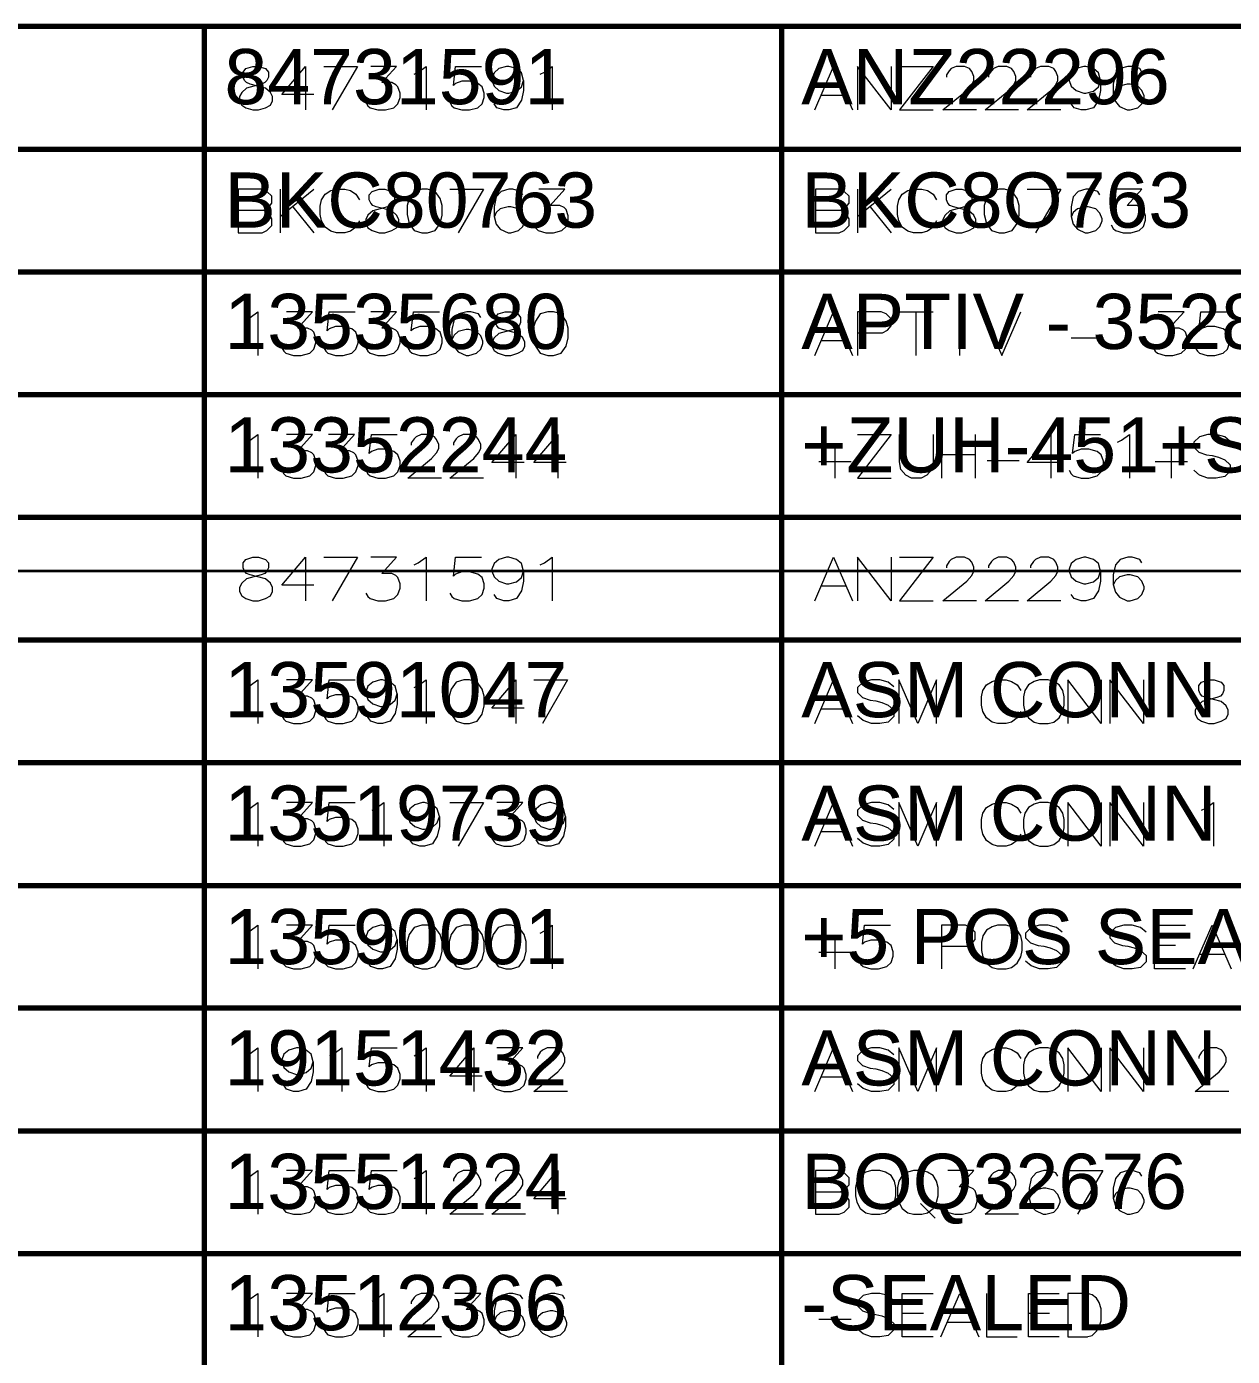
# Model space of a CAD drawing. Header units: millimetres. Extents: x 0 to 174, y 0 to 33.
# Drawn here: x 83.32 to 87.254, y 24.397 to 28.736 of the extents above; entities that cross this region are included whole.
import ezdxf

# ---------------------------------------------------------------- set-up
doc = ezdxf.new("R2010")
doc.units = ezdxf.units.MM
doc.layers.add('BOM_OCR_TEXT', color=7, linetype='Continuous')
doc.layers.add('BOM_ORIGINAL_OUTLINES', color=7, linetype='Continuous')
doc.layers.add('PDF_Geomertry', color=7, linetype='Continuous', true_color=0x405f80)
doc.styles.get("Standard").update_dxf_attribs({"font": 'arial.ttf'})

msp = doc.modelspace()

# ---------------------------------------------------------------- linework, layer by layer
at = {"layer": 'BOM_ORIGINAL_OUTLINES', "color": 18, "lineweight": 13, "true_color": 0x260000}
for points in [[(84.0999, 28.5344), (84.0496, 28.5482), (84.0382, 28.5528), (84.0312, 28.5596), (84.0267, 28.571), (84.0267, 28.5871), (84.0358, 28.5985), (84.0587, 28.6053), (84.0771, 28.6053), (84.0999, 28.5985), (84.109, 28.5871), (84.109, 28.571), (84.1044, 28.5596), (84.0976, 28.5528), (84.0861, 28.5482), (84.0382, 28.5344), (84.0222, 28.5207), (84.0153, 28.5071), (84.0153, 28.4933), (84.0222, 28.4796), (84.0358, 28.4704), (84.0587, 28.4636), (84.0771, 28.4636), (84.0999, 28.4704), (84.1158, 28.4796), (84.1228, 28.4933), (84.1228, 28.5071), (84.1158, 28.5207)], [(84.0885, 28.0633), (84.1044, 28.0701), (84.1204, 28.0863), (84.1204, 28.109), (84.109, 28.1274), (84.0931, 28.1365), (84.109, 28.1457), (84.1204, 28.1593), (84.1204, 28.1822), (84.1044, 28.1982), (84.0885, 28.2051), (84.0107, 28.2051), (84.0107, 28.0633)], [(84.5114, 28.1342), (84.4611, 28.1479), (84.4496, 28.1525), (84.4428, 28.1593), (84.4382, 28.1708), (84.4382, 28.1868), (84.4474, 28.1982), (84.4703, 28.2051), (84.4885, 28.2051), (84.5114, 28.1982), (84.5206, 28.1868), (84.5206, 28.1708), (84.516, 28.1593), (84.509, 28.1525), (84.4976, 28.1479), (84.4496, 28.1342), (84.4336, 28.1206), (84.4268, 28.1068), (84.4268, 28.0931), (84.4336, 28.0793), (84.4474, 28.0701), (84.4703, 28.0633), (84.4885, 28.0633), (84.5114, 28.0701), (84.5274, 28.0793), (84.5342, 28.0931), (84.5342, 28.1068), (84.5274, 28.1206)], [(84.6097, 28.2051), (84.5846, 28.1982), (84.5685, 28.1754), (84.5617, 28.1525), (84.5617, 28.1228), (84.5685, 28.0931), (84.5846, 28.0701), (84.6097, 28.0633), (84.6279, 28.0633), (84.6531, 28.0701), (84.6692, 28.0931), (84.676, 28.1206), (84.676, 28.1525), (84.6692, 28.1754), (84.6531, 28.1982), (84.6279, 28.2051), (84.6097, 28.2051)], [(85.9712, 28.0633), (85.9872, 28.0701), (86.0032, 28.0863), (86.0032, 28.109), (85.9918, 28.1274), (85.9758, 28.1365), (85.9918, 28.1457), (86.0032, 28.1593), (86.0032, 28.1822), (85.9872, 28.1982), (85.9712, 28.2051), (85.8935, 28.2051), (85.8935, 28.0633)], [(86.3942, 28.1342), (86.3439, 28.1479), (86.3325, 28.1525), (86.3256, 28.1593), (86.321, 28.1708), (86.321, 28.1868), (86.3301, 28.1982), (86.3531, 28.2051), (86.3712, 28.2051), (86.3942, 28.1982), (86.4033, 28.1868), (86.4033, 28.1708), (86.3987, 28.1593), (86.3918, 28.1525), (86.3804, 28.1479), (86.3325, 28.1342), (86.3164, 28.1206), (86.3096, 28.1068), (86.3096, 28.0931), (86.3164, 28.0793), (86.3301, 28.0701), (86.3531, 28.0633), (86.3712, 28.0633), (86.3942, 28.0701), (86.4101, 28.0793), (86.4171, 28.0931), (86.4171, 28.1068), (86.4101, 28.1206)], [(86.4925, 28.2051), (86.4674, 28.1982), (86.4512, 28.1754), (86.4444, 28.1525), (86.4444, 28.1228), (86.4512, 28.0931), (86.4674, 28.0701), (86.4925, 28.0633), (86.5107, 28.0633), (86.5358, 28.0701), (86.5519, 28.0931), (86.5587, 28.1206), (86.5587, 28.1525), (86.5519, 28.1754), (86.5358, 28.1982), (86.5107, 28.2051), (86.4925, 28.2051)], [(84.9229, 27.734), (84.8725, 27.7476), (84.8611, 27.7522), (84.8543, 27.7592), (84.8497, 27.7706), (84.8497, 27.7865), (84.8589, 27.7981), (84.8817, 27.8049), (84.9, 27.8049), (84.9229, 27.7981), (84.9319, 27.7865), (84.9319, 27.7706), (84.9275, 27.7592), (84.9206, 27.7522), (84.9092, 27.7476), (84.8611, 27.734), (84.8451, 27.7203), (84.8383, 27.7065), (84.8383, 27.6928), (84.8451, 27.6792), (84.8589, 27.67), (84.8817, 27.6631), (84.9, 27.6631), (84.9229, 27.67), (84.9389, 27.6792), (84.9457, 27.6928), (84.9457, 27.7065), (84.9389, 27.7203)], [(85.0211, 27.8049), (84.996, 27.7981), (84.98, 27.7751), (84.9732, 27.7522), (84.9732, 27.7225), (84.98, 27.6928), (84.996, 27.67), (85.0211, 27.6631), (85.0394, 27.6631), (85.0646, 27.67), (85.0806, 27.6928), (85.0875, 27.7203), (85.0875, 27.7522), (85.0806, 27.7751), (85.0646, 27.7981), (85.0394, 27.8049), (85.0211, 27.8049)], [(84.7468, 26.6042), (84.7217, 26.5972), (84.7057, 26.5744), (84.6989, 26.5515), (84.6989, 26.5218), (84.7057, 26.4921), (84.7217, 26.4693), (84.7468, 26.4624), (84.7651, 26.4624), (84.7903, 26.4693), (84.8062, 26.4921), (84.8132, 26.5196), (84.8132, 26.5515), (84.8062, 26.5744), (84.7903, 26.5972), (84.7651, 26.6042), (84.7468, 26.6042)], [(86.625, 26.6042), (86.6068, 26.5996), (86.5885, 26.5882), (86.5771, 26.5699), (86.5725, 26.5493), (86.5725, 26.5218), (86.5771, 26.5013), (86.5885, 26.4807), (86.6068, 26.4669), (86.625, 26.4624), (86.6525, 26.4624), (86.6708, 26.4669), (86.689, 26.4807), (86.7006, 26.5013), (86.705, 26.5218), (86.705, 26.5493), (86.7006, 26.5699), (86.689, 26.5882), (86.6708, 26.5996), (86.6525, 26.6042), (86.625, 26.6042)], [(87.2171, 26.5333), (87.1668, 26.5469), (87.1554, 26.5515), (87.1486, 26.5585), (87.144, 26.5699), (87.144, 26.5858), (87.1531, 26.5972), (87.176, 26.6042), (87.1943, 26.6042), (87.2171, 26.5972), (87.2263, 26.5858), (87.2263, 26.5699), (87.2217, 26.5585), (87.2149, 26.5515), (87.2035, 26.5469), (87.1554, 26.5333), (87.1394, 26.5196), (87.1325, 26.5058), (87.1325, 26.4921), (87.1394, 26.4785), (87.1531, 26.4693), (87.176, 26.4624), (87.1943, 26.4624), (87.2171, 26.4693), (87.2332, 26.4785), (87.24, 26.4921), (87.24, 26.5058), (87.2332, 26.5196)], [(86.625, 26.2039), (86.6068, 26.1993), (86.5885, 26.1879), (86.5771, 26.1696), (86.5725, 26.149), (86.5725, 26.1217), (86.5771, 26.101), (86.5885, 26.0804), (86.6068, 26.0668), (86.625, 26.0622), (86.6525, 26.0622), (86.6708, 26.0668), (86.689, 26.0804), (86.7006, 26.101), (86.705, 26.1217), (86.705, 26.149), (86.7006, 26.1696), (86.689, 26.1879), (86.6708, 26.1993), (86.6525, 26.2039), (86.625, 26.2039)], [(84.6097, 25.8036), (84.5846, 25.7968), (84.5685, 25.774), (84.5617, 25.7511), (84.5617, 25.7214), (84.5685, 25.6917), (84.5846, 25.6688), (84.6097, 25.6619), (84.6279, 25.6619), (84.6531, 25.6688), (84.6692, 25.6917), (84.676, 25.719), (84.676, 25.7511), (84.6692, 25.774), (84.6531, 25.7968), (84.6279, 25.8036), (84.6097, 25.8036)], [(84.7468, 25.8036), (84.7217, 25.7968), (84.7057, 25.774), (84.6989, 25.7511), (84.6989, 25.7214), (84.7057, 25.6917), (84.7217, 25.6688), (84.7468, 25.6619), (84.7651, 25.6619), (84.7903, 25.6688), (84.8062, 25.6917), (84.8132, 25.719), (84.8132, 25.7511), (84.8062, 25.774), (84.7903, 25.7968), (84.7651, 25.8036), (84.7468, 25.8036)], [(84.884, 25.8036), (84.8589, 25.7968), (84.8429, 25.774), (84.836, 25.7511), (84.836, 25.7214), (84.8429, 25.6917), (84.8589, 25.6688), (84.884, 25.6619), (84.9022, 25.6619), (84.9275, 25.6688), (84.9435, 25.6917), (84.9503, 25.719), (84.9503, 25.7511), (84.9435, 25.774), (84.9275, 25.7968), (84.9022, 25.8036), (84.884, 25.8036)], [(86.4879, 25.8036), (86.4696, 25.7992), (86.4512, 25.7876), (86.4399, 25.7694), (86.4353, 25.7488), (86.4353, 25.7214), (86.4399, 25.7008), (86.4512, 25.6803), (86.4696, 25.6665), (86.4879, 25.6619), (86.5153, 25.6619), (86.5336, 25.6665), (86.5519, 25.6803), (86.5633, 25.7008), (86.5679, 25.7214), (86.5679, 25.7488), (86.5633, 25.7694), (86.5519, 25.7876), (86.5336, 25.7992), (86.5153, 25.8036), (86.4879, 25.8036)], [(86.625, 25.4035), (86.6068, 25.3989), (86.5885, 25.3875), (86.5771, 25.3692), (86.5725, 25.3486), (86.5725, 25.3211), (86.5771, 25.3006), (86.5885, 25.28), (86.6068, 25.2663), (86.625, 25.2617), (86.6525, 25.2617), (86.6708, 25.2663), (86.689, 25.28), (86.7006, 25.3006), (86.705, 25.3211), (86.705, 25.3486), (86.7006, 25.3692), (86.689, 25.3875), (86.6708, 25.3989), (86.6525, 25.4035), (86.625, 25.4035)], [(85.9712, 24.8615), (85.9872, 24.8683), (86.0032, 24.8843), (86.0032, 24.9072), (85.9918, 24.9254), (85.9758, 24.9346), (85.9918, 24.9438), (86.0032, 24.9575), (86.0032, 24.9803), (85.9872, 24.9964), (85.9712, 25.0032), (85.8935, 25.0032), (85.8935, 24.8615)], [(86.0764, 25.0032), (86.0581, 24.9986), (86.0399, 24.9872), (86.0283, 24.9689), (86.0239, 24.9483), (86.0239, 24.921), (86.0283, 24.9003), (86.0399, 24.8797), (86.0581, 24.8661), (86.0764, 24.8615), (86.1039, 24.8615), (86.1221, 24.8661), (86.1404, 24.8797), (86.1518, 24.9003), (86.1564, 24.921), (86.1564, 24.9483), (86.1518, 24.9689), (86.1404, 24.9872), (86.1221, 24.9986), (86.1039, 25.0032), (86.0764, 25.0032)], [(86.2136, 25.0032), (86.1953, 24.9986), (86.1769, 24.9872), (86.1656, 24.9689), (86.161, 24.9483), (86.161, 24.921), (86.1656, 24.9003), (86.1769, 24.8797), (86.1953, 24.8661), (86.2136, 24.8615), (86.241, 24.8615), (86.2593, 24.8661), (86.2775, 24.8797), (86.289, 24.9003), (86.2936, 24.921), (86.2936, 24.9483), (86.289, 24.9689), (86.2775, 24.9872), (86.2593, 24.9986), (86.241, 25.0032), (86.2136, 25.0032)]]:
    msp.add_lwpolyline(points, close=True, dxfattribs=at)
for points in [[(84.2576, 28.5139), (84.1525, 28.5139), (84.2301, 28.6053), (84.2301, 28.5368), (84.2301, 28.4636)], [(84.2896, 28.6053), (84.3993, 28.6053), (84.3171, 28.4636)], [(84.4268, 28.4888), (84.4336, 28.4774), (84.4406, 28.4704), (84.4657, 28.4636), (84.4908, 28.4636), (84.5182, 28.4704), (84.5319, 28.4842), (84.5388, 28.5047), (84.5388, 28.5185), (84.5319, 28.539), (84.5251, 28.5458), (84.5114, 28.5528), (84.4793, 28.5528), (84.5274, 28.6053), (84.4428, 28.6053)], [(84.5846, 28.5801), (84.5982, 28.5871), (84.6233, 28.6053), (84.6233, 28.4636)], [(84.7011, 28.4888), (84.7079, 28.4774), (84.7149, 28.4704), (84.74, 28.4636), (84.7651, 28.4636), (84.7925, 28.4704), (84.8062, 28.4842), (84.8132, 28.5047), (84.8132, 28.5185), (84.8062, 28.539), (84.7925, 28.5504), (84.7651, 28.5574), (84.74, 28.5574), (84.7194, 28.5504), (84.7125, 28.5436), (84.7194, 28.6053), (84.804, 28.6053)], [(84.9411, 28.5596), (84.9343, 28.5847), (84.9183, 28.5985), (84.8932, 28.6053), (84.8862, 28.6053), (84.8611, 28.5985), (84.8451, 28.5847), (84.8383, 28.5664), (84.8383, 28.5596), (84.8451, 28.5412), (84.8611, 28.5276), (84.8862, 28.5185), (84.8932, 28.5185), (84.9183, 28.5253), (84.9343, 28.539), (84.9411, 28.5596), (84.9411, 28.5276), (84.9343, 28.4956), (84.9183, 28.4704), (84.8932, 28.4636), (84.8771, 28.4636), (84.8543, 28.4704), (84.8451, 28.4842)], [(84.996, 28.5801), (85.0097, 28.5871), (85.0349, 28.6053), (85.0349, 28.4636)], [(85.8912, 28.4636), (85.9529, 28.6053), (86.0147, 28.4636)], [(86.1404, 28.6053), (86.1404, 28.4636), (86.0307, 28.6053), (86.0307, 28.4636)], [(86.1678, 28.6053), (86.2775, 28.6053), (86.1678, 28.4636), (86.2775, 28.4636)], [(86.4193, 28.4636), (86.3096, 28.4636), (86.3874, 28.5276), (86.4033, 28.5458), (86.4101, 28.5596), (86.4101, 28.5733), (86.4033, 28.5893), (86.3964, 28.5985), (86.3804, 28.6053), (86.3531, 28.6053), (86.3369, 28.5985), (86.3301, 28.5917), (86.321, 28.5779), (86.321, 28.571)], [(86.5565, 28.4636), (86.4468, 28.4636), (86.5244, 28.5276), (86.5404, 28.5458), (86.5474, 28.5596), (86.5474, 28.5733), (86.5404, 28.5893), (86.5336, 28.5985), (86.5176, 28.6053), (86.4901, 28.6053), (86.4742, 28.5985), (86.4674, 28.5917), (86.4582, 28.5779), (86.4582, 28.571)], [(86.6936, 28.4636), (86.5839, 28.4636), (86.6617, 28.5276), (86.6776, 28.5458), (86.6844, 28.5596), (86.6844, 28.5733), (86.6776, 28.5893), (86.6708, 28.5985), (86.6547, 28.6053), (86.6274, 28.6053), (86.6114, 28.5985), (86.6044, 28.5917), (86.5953, 28.5779), (86.5953, 28.571)], [(86.8239, 28.5596), (86.8171, 28.5847), (86.8011, 28.5985), (86.776, 28.6053), (86.769, 28.6053), (86.7439, 28.5985), (86.7279, 28.5847), (86.7211, 28.5664), (86.7211, 28.5596), (86.7279, 28.5412), (86.7439, 28.5276), (86.769, 28.5185), (86.776, 28.5185), (86.8011, 28.5253), (86.8171, 28.539), (86.8239, 28.5596), (86.8239, 28.5276), (86.8171, 28.4956), (86.8011, 28.4704), (86.776, 28.4636), (86.7599, 28.4636), (86.7371, 28.4704), (86.7279, 28.4842)], [(86.9587, 28.5871), (86.9519, 28.5985), (86.9268, 28.6053), (86.9131, 28.6053), (86.8879, 28.5985), (86.8719, 28.5801), (86.8651, 28.5482), (86.8651, 28.5161), (86.8719, 28.491), (86.8857, 28.475), (86.9108, 28.4636), (86.92, 28.4636), (86.9451, 28.4704), (86.9587, 28.4842), (86.9657, 28.5025), (86.9657, 28.5093), (86.9587, 28.5276), (86.9451, 28.5412), (86.92, 28.5482), (86.9108, 28.5482), (86.8857, 28.5412), (86.8719, 28.5299), (86.8651, 28.5139)], [(85.9118, 28.5115), (85.9942, 28.5115)], [(84.1479, 28.2051), (84.1479, 28.0633)], [(84.1479, 28.116), (84.2576, 28.2051)], [(84.4062, 28.1022), (84.3947, 28.0817), (84.3765, 28.0679), (84.3582, 28.0633), (84.3308, 28.0633), (84.3125, 28.0679), (84.2942, 28.0817), (84.2828, 28.1022), (84.2782, 28.1228), (84.2782, 28.1503), (84.2828, 28.1708), (84.2942, 28.189), (84.3125, 28.2006), (84.3308, 28.2051), (84.3582, 28.2051), (84.3765, 28.2006), (84.3947, 28.189), (84.4062, 28.1708)], [(84.7011, 28.2051), (84.8108, 28.2051), (84.7286, 28.0633)], [(84.9389, 28.1868), (84.9319, 28.1982), (84.9068, 28.2051), (84.8932, 28.2051), (84.8681, 28.1982), (84.8519, 28.18), (84.8451, 28.1479), (84.8451, 28.116), (84.8519, 28.0908), (84.8657, 28.0747), (84.8908, 28.0633), (84.9, 28.0633), (84.9251, 28.0701), (84.9389, 28.0839), (84.9457, 28.1022), (84.9457, 28.109), (84.9389, 28.1274), (84.9251, 28.1411), (84.9, 28.1479), (84.8908, 28.1479), (84.8657, 28.1411), (84.8519, 28.1296), (84.8451, 28.1136)], [(84.9754, 28.0885), (84.9824, 28.0771), (84.9892, 28.0701), (85.0143, 28.0633), (85.0394, 28.0633), (85.0668, 28.0701), (85.0806, 28.0839), (85.0875, 28.1044), (85.0875, 28.1182), (85.0806, 28.1388), (85.0737, 28.1457), (85.06, 28.1525), (85.0281, 28.1525), (85.076, 28.2051), (84.9914, 28.2051)], [(86.0307, 28.2051), (86.0307, 28.0633)], [(86.0307, 28.116), (86.1404, 28.2051)], [(86.289, 28.1022), (86.2775, 28.0817), (86.2593, 28.0679), (86.241, 28.0633), (86.2136, 28.0633), (86.1953, 28.0679), (86.1769, 28.0817), (86.1656, 28.1022), (86.161, 28.1228), (86.161, 28.1503), (86.1656, 28.1708), (86.1769, 28.189), (86.1953, 28.2006), (86.2136, 28.2051), (86.241, 28.2051), (86.2593, 28.2006), (86.2775, 28.189), (86.289, 28.1708)], [(86.5839, 28.2051), (86.6936, 28.2051), (86.6114, 28.0633)], [(86.8217, 28.1868), (86.8147, 28.1982), (86.7896, 28.2051), (86.776, 28.2051), (86.7508, 28.1982), (86.7347, 28.18), (86.7279, 28.1479), (86.7279, 28.116), (86.7347, 28.0908), (86.7485, 28.0747), (86.7736, 28.0633), (86.7828, 28.0633), (86.8079, 28.0701), (86.8217, 28.0839), (86.8285, 28.1022), (86.8285, 28.109), (86.8217, 28.1274), (86.8079, 28.1411), (86.7828, 28.1479), (86.7736, 28.1479), (86.7485, 28.1411), (86.7347, 28.1296), (86.7279, 28.1136)], [(86.8582, 28.0885), (86.8651, 28.0771), (86.8719, 28.0701), (86.8971, 28.0633), (86.9222, 28.0633), (86.9497, 28.0701), (86.9633, 28.0839), (86.9703, 28.1044), (86.9703, 28.1182), (86.9633, 28.1388), (86.9565, 28.1457), (86.9428, 28.1525), (86.9108, 28.1525), (86.9587, 28.2051), (86.8742, 28.2051)], [(84.0107, 28.1365), (84.0931, 28.1365)], [(84.189, 28.1479), (84.2576, 28.0633)], [(85.8935, 28.1365), (85.9758, 28.1365)], [(86.0718, 28.1479), (86.1404, 28.0633)], [(84.0358, 27.7797), (84.0496, 27.7865), (84.0747, 27.8049), (84.0747, 27.6631)], [(84.1525, 27.6882), (84.1593, 27.6768), (84.1662, 27.67), (84.1914, 27.6631), (84.2165, 27.6631), (84.2439, 27.67), (84.2576, 27.6837), (84.2644, 27.7043), (84.2644, 27.7179), (84.2576, 27.7386), (84.2508, 27.7454), (84.2371, 27.7522), (84.205, 27.7522), (84.2531, 27.8049), (84.1685, 27.8049)], [(84.2896, 27.6882), (84.2965, 27.6768), (84.3033, 27.67), (84.3285, 27.6631), (84.3536, 27.6631), (84.3811, 27.67), (84.3947, 27.6837), (84.4017, 27.7043), (84.4017, 27.7179), (84.3947, 27.7386), (84.3811, 27.75), (84.3536, 27.7568), (84.3285, 27.7568), (84.3079, 27.75), (84.3011, 27.7431), (84.3079, 27.8049), (84.3925, 27.8049)], [(84.4268, 27.6882), (84.4336, 27.6768), (84.4406, 27.67), (84.4657, 27.6631), (84.4908, 27.6631), (84.5182, 27.67), (84.5319, 27.6837), (84.5388, 27.7043), (84.5388, 27.7179), (84.5319, 27.7386), (84.5251, 27.7454), (84.5114, 27.7522), (84.4793, 27.7522), (84.5274, 27.8049), (84.4428, 27.8049)], [(84.5639, 27.6882), (84.5708, 27.6768), (84.5776, 27.67), (84.6028, 27.6631), (84.6279, 27.6631), (84.6554, 27.67), (84.6692, 27.6837), (84.676, 27.7043), (84.676, 27.7179), (84.6692, 27.7386), (84.6554, 27.75), (84.6279, 27.7568), (84.6028, 27.7568), (84.5822, 27.75), (84.5754, 27.7431), (84.5822, 27.8049), (84.6668, 27.8049)], [(84.8017, 27.7865), (84.7949, 27.7981), (84.7697, 27.8049), (84.756, 27.8049), (84.7308, 27.7981), (84.7149, 27.7797), (84.7079, 27.7476), (84.7079, 27.7157), (84.7149, 27.6906), (84.7286, 27.6746), (84.7538, 27.6631), (84.7628, 27.6631), (84.7879, 27.67), (84.8017, 27.6837), (84.8086, 27.7019), (84.8086, 27.7089), (84.8017, 27.7271), (84.7879, 27.7408), (84.7628, 27.7476), (84.7538, 27.7476), (84.7286, 27.7408), (84.7149, 27.7294), (84.7079, 27.7133)], [(85.8912, 27.6631), (85.9529, 27.8049), (86.0147, 27.6631)], [(86.0307, 27.7363), (86.1129, 27.7363), (86.129, 27.7454), (86.1404, 27.7592), (86.1404, 27.7819), (86.1244, 27.7981), (86.1085, 27.8049), (86.0307, 27.8049), (86.0307, 27.6631)], [(86.1678, 27.8049), (86.2775, 27.8049)], [(86.2226, 27.6631), (86.2226, 27.8049)], [(86.3644, 27.6631), (86.3644, 27.8049)], [(86.4399, 27.8049), (86.5017, 27.6631), (86.5633, 27.8049)], [(86.9954, 27.6882), (87.0022, 27.6768), (87.009, 27.67), (87.0343, 27.6631), (87.0594, 27.6631), (87.0868, 27.67), (87.1006, 27.6837), (87.1074, 27.7043), (87.1074, 27.7179), (87.1006, 27.7386), (87.0938, 27.7454), (87.08, 27.7522), (87.0479, 27.7522), (87.096, 27.8049), (87.0114, 27.8049)], [(87.1325, 27.6882), (87.1394, 27.6768), (87.1462, 27.67), (87.1714, 27.6631), (87.1965, 27.6631), (87.224, 27.67), (87.2376, 27.6837), (87.2446, 27.7043), (87.2446, 27.7179), (87.2376, 27.7386), (87.224, 27.75), (87.1965, 27.7568), (87.1714, 27.7568), (87.1508, 27.75), (87.144, 27.7431), (87.1508, 27.8049), (87.2354, 27.8049)], [(85.9118, 27.7111), (85.9942, 27.7111)], [(86.7279, 27.7203), (86.8331, 27.7203)], [(84.0358, 27.3794), (84.0496, 27.3864), (84.0747, 27.4046), (84.0747, 27.2629)], [(84.1525, 27.2881), (84.1593, 27.2767), (84.1662, 27.2697), (84.1914, 27.2629), (84.2165, 27.2629), (84.2439, 27.2697), (84.2576, 27.2835), (84.2644, 27.304), (84.2644, 27.3178), (84.2576, 27.3383), (84.2508, 27.3451), (84.2371, 27.3521), (84.205, 27.3521), (84.2531, 27.4046), (84.1685, 27.4046)], [(84.2896, 27.2881), (84.2965, 27.2767), (84.3033, 27.2697), (84.3285, 27.2629), (84.3536, 27.2629), (84.3811, 27.2697), (84.3947, 27.2835), (84.4017, 27.304), (84.4017, 27.3178), (84.3947, 27.3383), (84.3879, 27.3451), (84.3742, 27.3521), (84.3422, 27.3521), (84.3903, 27.4046), (84.3057, 27.4046)], [(84.4268, 27.2881), (84.4336, 27.2767), (84.4406, 27.2697), (84.4657, 27.2629), (84.4908, 27.2629), (84.5182, 27.2697), (84.5319, 27.2835), (84.5388, 27.304), (84.5388, 27.3178), (84.5319, 27.3383), (84.5182, 27.3497), (84.4908, 27.3567), (84.4657, 27.3567), (84.4451, 27.3497), (84.4382, 27.3429), (84.4451, 27.4046), (84.5297, 27.4046)], [(84.6736, 27.2629), (84.5639, 27.2629), (84.6417, 27.3269), (84.6576, 27.3451), (84.6646, 27.3589), (84.6646, 27.3726), (84.6576, 27.3886), (84.6508, 27.3978), (84.6349, 27.4046), (84.6074, 27.4046), (84.5914, 27.3978), (84.5846, 27.3908), (84.5754, 27.3772), (84.5754, 27.3703)], [(84.8108, 27.2629), (84.7011, 27.2629), (84.7789, 27.3269), (84.7949, 27.3451), (84.8017, 27.3589), (84.8017, 27.3726), (84.7949, 27.3886), (84.7879, 27.3978), (84.7719, 27.4046), (84.7446, 27.4046), (84.7286, 27.3978), (84.7217, 27.3908), (84.7125, 27.3772), (84.7125, 27.3703)], [(84.9435, 27.3132), (84.8383, 27.3132), (84.916, 27.4046), (84.916, 27.336), (84.916, 27.2629)], [(85.0806, 27.3132), (84.9754, 27.3132), (85.0532, 27.4046), (85.0532, 27.336), (85.0532, 27.2629)], [(86.0307, 27.4046), (86.1404, 27.4046), (86.0307, 27.2629), (86.1404, 27.2629)], [(86.2775, 27.4046), (86.2775, 27.3154), (86.2731, 27.2903), (86.2569, 27.2721), (86.2387, 27.2629), (86.2067, 27.2629), (86.1885, 27.2721), (86.1724, 27.2903), (86.1678, 27.3154), (86.1678, 27.4046)], [(86.305, 27.4046), (86.305, 27.2629)], [(86.4147, 27.4046), (86.4147, 27.2629)], [(86.689, 27.3132), (86.5839, 27.3132), (86.6617, 27.4046), (86.6617, 27.336), (86.6617, 27.2629)], [(86.7211, 27.2881), (86.7279, 27.2767), (86.7347, 27.2697), (86.7599, 27.2629), (86.785, 27.2629), (86.8125, 27.2697), (86.8262, 27.2835), (86.8331, 27.304), (86.8331, 27.3178), (86.8262, 27.3383), (86.8125, 27.3497), (86.785, 27.3567), (86.7599, 27.3567), (86.7393, 27.3497), (86.7325, 27.3429), (86.7393, 27.4046), (86.8239, 27.4046)], [(86.8788, 27.3794), (86.8925, 27.3864), (86.9176, 27.4046), (86.9176, 27.2629)], [(87.2468, 27.3818), (87.2286, 27.3978), (87.2011, 27.4046), (87.1737, 27.4046), (87.1462, 27.3978), (87.1279, 27.3794), (87.1279, 27.3635), (87.144, 27.3475), (87.1692, 27.3383), (87.1874, 27.336), (87.2079, 27.3315), (87.2286, 27.3224), (87.2468, 27.3063), (87.2468, 27.2857), (87.2286, 27.2675), (87.2011, 27.2629), (87.1737, 27.2629), (87.1462, 27.2721), (87.1279, 27.2881)], [(85.9575, 27.2629), (85.9575, 27.3681)], [(86.4147, 27.3383), (86.305, 27.3383)], [(87.0549, 27.2629), (87.0549, 27.3681)], [(86.0101, 27.3154), (85.905, 27.3154)], [(86.4536, 27.32), (86.5587, 27.32)], [(87.1074, 27.3154), (87.0022, 27.3154)], [(84.0358, 26.579), (84.0496, 26.5858), (84.0747, 26.6042), (84.0747, 26.4624)], [(84.1525, 26.4875), (84.1593, 26.4761), (84.1662, 26.4693), (84.1914, 26.4624), (84.2165, 26.4624), (84.2439, 26.4693), (84.2576, 26.4829), (84.2644, 26.5036), (84.2644, 26.5172), (84.2576, 26.5379), (84.2508, 26.5447), (84.2371, 26.5515), (84.205, 26.5515), (84.2531, 26.6042), (84.1685, 26.6042)], [(84.2896, 26.4875), (84.2965, 26.4761), (84.3033, 26.4693), (84.3285, 26.4624), (84.3536, 26.4624), (84.3811, 26.4693), (84.3947, 26.4829), (84.4017, 26.5036), (84.4017, 26.5172), (84.3947, 26.5379), (84.3811, 26.5493), (84.3536, 26.5561), (84.3285, 26.5561), (84.3079, 26.5493), (84.3011, 26.5424), (84.3079, 26.6042), (84.3925, 26.6042)], [(84.5297, 26.5585), (84.5228, 26.5836), (84.5068, 26.5972), (84.4817, 26.6042), (84.4749, 26.6042), (84.4496, 26.5972), (84.4336, 26.5836), (84.4268, 26.5653), (84.4268, 26.5585), (84.4336, 26.5401), (84.4496, 26.5264), (84.4749, 26.5172), (84.4817, 26.5172), (84.5068, 26.5242), (84.5228, 26.5379), (84.5297, 26.5585), (84.5297, 26.5264), (84.5228, 26.4944), (84.5068, 26.4693), (84.4817, 26.4624), (84.4657, 26.4624), (84.4428, 26.4693), (84.4336, 26.4829)], [(84.5846, 26.579), (84.5982, 26.5858), (84.6233, 26.6042), (84.6233, 26.4624)], [(84.9435, 26.5126), (84.8383, 26.5126), (84.916, 26.6042), (84.916, 26.5356), (84.916, 26.4624)], [(84.9754, 26.6042), (85.0851, 26.6042), (85.0029, 26.4624)], [(85.8912, 26.4624), (85.9529, 26.6042), (86.0147, 26.4624)], [(86.1496, 26.5812), (86.1312, 26.5972), (86.1039, 26.6042), (86.0764, 26.6042), (86.049, 26.5972), (86.0307, 26.579), (86.0307, 26.5631), (86.0467, 26.5469), (86.0718, 26.5379), (86.0901, 26.5356), (86.1107, 26.531), (86.1312, 26.5218), (86.1496, 26.5058), (86.1496, 26.4853), (86.1312, 26.4669), (86.1039, 26.4624), (86.0764, 26.4624), (86.049, 26.4715), (86.0307, 26.4875)], [(86.289, 26.4624), (86.289, 26.6042), (86.2272, 26.4624), (86.1656, 26.6042), (86.1656, 26.4624)], [(86.5633, 26.5013), (86.5519, 26.4807), (86.5336, 26.4669), (86.5153, 26.4624), (86.4879, 26.4624), (86.4696, 26.4669), (86.4512, 26.4807), (86.4399, 26.5013), (86.4353, 26.5218), (86.4353, 26.5493), (86.4399, 26.5699), (86.4512, 26.5882), (86.4696, 26.5996), (86.4879, 26.6042), (86.5153, 26.6042), (86.5336, 26.5996), (86.5519, 26.5882), (86.5633, 26.5699)], [(86.8262, 26.6042), (86.8262, 26.4624), (86.7165, 26.6042), (86.7165, 26.4624)], [(86.9633, 26.6042), (86.9633, 26.4624), (86.8536, 26.6042), (86.8536, 26.4624)], [(85.9118, 26.5104), (85.9942, 26.5104)], [(84.0358, 26.1788), (84.0496, 26.1856), (84.0747, 26.2039), (84.0747, 26.0622)], [(84.1525, 26.0874), (84.1593, 26.0758), (84.1662, 26.069), (84.1914, 26.0622), (84.2165, 26.0622), (84.2439, 26.069), (84.2576, 26.0828), (84.2644, 26.1033), (84.2644, 26.1171), (84.2576, 26.1376), (84.2508, 26.1444), (84.2371, 26.1514), (84.205, 26.1514), (84.2531, 26.2039), (84.1685, 26.2039)], [(84.2896, 26.0874), (84.2965, 26.0758), (84.3033, 26.069), (84.3285, 26.0622), (84.3536, 26.0622), (84.3811, 26.069), (84.3947, 26.0828), (84.4017, 26.1033), (84.4017, 26.1171), (84.3947, 26.1376), (84.3811, 26.149), (84.3536, 26.1558), (84.3285, 26.1558), (84.3079, 26.149), (84.3011, 26.1422), (84.3079, 26.2039), (84.3925, 26.2039)], [(84.4474, 26.1788), (84.4611, 26.1856), (84.4862, 26.2039), (84.4862, 26.0622)], [(84.6668, 26.1582), (84.66, 26.1833), (84.644, 26.1971), (84.6187, 26.2039), (84.6119, 26.2039), (84.5868, 26.1971), (84.5708, 26.1833), (84.5639, 26.165), (84.5639, 26.1582), (84.5708, 26.1399), (84.5868, 26.1263), (84.6119, 26.1171), (84.6187, 26.1171), (84.644, 26.1239), (84.66, 26.1376), (84.6668, 26.1582), (84.6668, 26.1263), (84.66, 26.0942), (84.644, 26.069), (84.6187, 26.0622), (84.6028, 26.0622), (84.58, 26.069), (84.5708, 26.0828)], [(84.7011, 26.2039), (84.8108, 26.2039), (84.7286, 26.0622)], [(84.8383, 26.0874), (84.8451, 26.0758), (84.8519, 26.069), (84.8771, 26.0622), (84.9022, 26.0622), (84.9297, 26.069), (84.9435, 26.0828), (84.9503, 26.1033), (84.9503, 26.1171), (84.9435, 26.1376), (84.9365, 26.1444), (84.9229, 26.1514), (84.8908, 26.1514), (84.9389, 26.2039), (84.8543, 26.2039)], [(85.0783, 26.1582), (85.0714, 26.1833), (85.0554, 26.1971), (85.0303, 26.2039), (85.0235, 26.2039), (84.9983, 26.1971), (84.9824, 26.1833), (84.9754, 26.165), (84.9754, 26.1582), (84.9824, 26.1399), (84.9983, 26.1263), (85.0235, 26.1171), (85.0303, 26.1171), (85.0554, 26.1239), (85.0714, 26.1376), (85.0783, 26.1582), (85.0783, 26.1263), (85.0714, 26.0942), (85.0554, 26.069), (85.0303, 26.0622), (85.0143, 26.0622), (84.9914, 26.069), (84.9824, 26.0828)], [(85.8912, 26.0622), (85.9529, 26.2039), (86.0147, 26.0622)], [(86.1496, 26.1811), (86.1312, 26.1971), (86.1039, 26.2039), (86.0764, 26.2039), (86.049, 26.1971), (86.0307, 26.1788), (86.0307, 26.1628), (86.0467, 26.1468), (86.0718, 26.1376), (86.0901, 26.1353), (86.1107, 26.1307), (86.1312, 26.1217), (86.1496, 26.1056), (86.1496, 26.085), (86.1312, 26.0668), (86.1039, 26.0622), (86.0764, 26.0622), (86.049, 26.0713), (86.0307, 26.0874)], [(86.289, 26.0622), (86.289, 26.2039), (86.2272, 26.0622), (86.1656, 26.2039), (86.1656, 26.0622)], [(86.5633, 26.101), (86.5519, 26.0804), (86.5336, 26.0668), (86.5153, 26.0622), (86.4879, 26.0622), (86.4696, 26.0668), (86.4512, 26.0804), (86.4399, 26.101), (86.4353, 26.1217), (86.4353, 26.149), (86.4399, 26.1696), (86.4512, 26.1879), (86.4696, 26.1993), (86.4879, 26.2039), (86.5153, 26.2039), (86.5336, 26.1993), (86.5519, 26.1879), (86.5633, 26.1696)], [(86.8262, 26.2039), (86.8262, 26.0622), (86.7165, 26.2039), (86.7165, 26.0622)], [(86.9633, 26.2039), (86.9633, 26.0622), (86.8536, 26.2039), (86.8536, 26.0622)], [(87.1531, 26.1788), (87.1668, 26.1856), (87.1919, 26.2039), (87.1919, 26.0622)], [(85.9118, 26.1101), (85.9942, 26.1101)], [(84.0358, 25.7785), (84.0496, 25.7854), (84.0747, 25.8036), (84.0747, 25.6619)], [(84.1525, 25.6871), (84.1593, 25.6757), (84.1662, 25.6688), (84.1914, 25.6619), (84.2165, 25.6619), (84.2439, 25.6688), (84.2576, 25.6825), (84.2644, 25.7031), (84.2644, 25.7168), (84.2576, 25.7374), (84.2508, 25.7443), (84.2371, 25.7511), (84.205, 25.7511), (84.2531, 25.8036), (84.1685, 25.8036)], [(84.2896, 25.6871), (84.2965, 25.6757), (84.3033, 25.6688), (84.3285, 25.6619), (84.3536, 25.6619), (84.3811, 25.6688), (84.3947, 25.6825), (84.4017, 25.7031), (84.4017, 25.7168), (84.3947, 25.7374), (84.3811, 25.7488), (84.3536, 25.7557), (84.3285, 25.7557), (84.3079, 25.7488), (84.3011, 25.7419), (84.3079, 25.8036), (84.3925, 25.8036)], [(84.5297, 25.7579), (84.5228, 25.7831), (84.5068, 25.7968), (84.4817, 25.8036), (84.4749, 25.8036), (84.4496, 25.7968), (84.4336, 25.7831), (84.4268, 25.7649), (84.4268, 25.7579), (84.4336, 25.7397), (84.4496, 25.726), (84.4749, 25.7168), (84.4817, 25.7168), (84.5068, 25.7236), (84.5228, 25.7374), (84.5297, 25.7579), (84.5297, 25.726), (84.5228, 25.6939), (84.5068, 25.6688), (84.4817, 25.6619), (84.4657, 25.6619), (84.4428, 25.6688), (84.4336, 25.6825)], [(84.996, 25.7785), (85.0097, 25.7854), (85.0349, 25.8036), (85.0349, 25.6619)], [(86.0353, 25.6871), (86.0421, 25.6757), (86.049, 25.6688), (86.0742, 25.6619), (86.0993, 25.6619), (86.1267, 25.6688), (86.1404, 25.6825), (86.1472, 25.7031), (86.1472, 25.7168), (86.1404, 25.7374), (86.1267, 25.7488), (86.0993, 25.7557), (86.0742, 25.7557), (86.0536, 25.7488), (86.0467, 25.7419), (86.0536, 25.8036), (86.1381, 25.8036)], [(86.305, 25.7351), (86.3874, 25.7351), (86.4033, 25.7443), (86.4147, 25.7579), (86.4147, 25.7808), (86.3987, 25.7968), (86.3828, 25.8036), (86.305, 25.8036), (86.305, 25.6619)], [(86.6982, 25.7808), (86.6799, 25.7968), (86.6525, 25.8036), (86.625, 25.8036), (86.5976, 25.7968), (86.5793, 25.7785), (86.5793, 25.7625), (86.5953, 25.7465), (86.6204, 25.7374), (86.6387, 25.7351), (86.6593, 25.7306), (86.6799, 25.7214), (86.6982, 25.7054), (86.6982, 25.6849), (86.6799, 25.6665), (86.6525, 25.6619), (86.625, 25.6619), (86.5976, 25.6711), (86.5793, 25.6871)], [(86.9725, 25.7808), (86.9542, 25.7968), (86.9268, 25.8036), (86.8993, 25.8036), (86.8719, 25.7968), (86.8536, 25.7785), (86.8536, 25.7625), (86.8696, 25.7465), (86.8949, 25.7374), (86.9131, 25.7351), (86.9336, 25.7306), (86.9542, 25.7214), (86.9725, 25.7054), (86.9725, 25.6849), (86.9542, 25.6665), (86.9268, 25.6619), (86.8993, 25.6619), (86.8719, 25.6711), (86.8536, 25.6871)], [(87.1006, 25.6619), (87, 25.6619), (87, 25.8036), (87.1006, 25.8036)], [(87.1257, 25.6619), (87.1874, 25.8036), (87.2492, 25.6619)], [(85.9575, 25.6619), (85.9575, 25.7671)], [(87.0685, 25.7374), (87, 25.7374)], [(86.0101, 25.7146), (85.905, 25.7146)], [(87.1462, 25.71), (87.2286, 25.71)], [(84.0358, 25.3783), (84.0496, 25.3851), (84.0747, 25.4035), (84.0747, 25.2617)], [(84.2553, 25.3578), (84.2485, 25.3829), (84.2325, 25.3965), (84.2074, 25.4035), (84.2004, 25.4035), (84.1753, 25.3965), (84.1593, 25.3829), (84.1525, 25.3646), (84.1525, 25.3578), (84.1593, 25.3394), (84.1753, 25.3257), (84.2004, 25.3165), (84.2074, 25.3165), (84.2325, 25.3235), (84.2485, 25.3371), (84.2553, 25.3578), (84.2553, 25.3257), (84.2485, 25.2938), (84.2325, 25.2686), (84.2074, 25.2617), (84.1914, 25.2617), (84.1685, 25.2686), (84.1593, 25.2822)], [(84.3101, 25.3783), (84.3239, 25.3851), (84.349, 25.4035), (84.349, 25.2617)], [(84.4268, 25.2868), (84.4336, 25.2754), (84.4406, 25.2686), (84.4657, 25.2617), (84.4908, 25.2617), (84.5182, 25.2686), (84.5319, 25.2822), (84.5388, 25.3029), (84.5388, 25.3165), (84.5319, 25.3371), (84.5182, 25.3486), (84.4908, 25.3554), (84.4657, 25.3554), (84.4451, 25.3486), (84.4382, 25.3417), (84.4451, 25.4035), (84.5297, 25.4035)], [(84.5846, 25.3783), (84.5982, 25.3851), (84.6233, 25.4035), (84.6233, 25.2617)], [(84.8062, 25.3119), (84.7011, 25.3119), (84.7789, 25.4035), (84.7789, 25.3349), (84.7789, 25.2617)], [(84.8383, 25.2868), (84.8451, 25.2754), (84.8519, 25.2686), (84.8771, 25.2617), (84.9022, 25.2617), (84.9297, 25.2686), (84.9435, 25.2822), (84.9503, 25.3029), (84.9503, 25.3165), (84.9435, 25.3371), (84.9365, 25.344), (84.9229, 25.3508), (84.8908, 25.3508), (84.9389, 25.4035), (84.8543, 25.4035)], [(85.0851, 25.2617), (84.9754, 25.2617), (85.0532, 25.3257), (85.0692, 25.344), (85.076, 25.3578), (85.076, 25.3714), (85.0692, 25.3875), (85.0624, 25.3965), (85.0462, 25.4035), (85.0189, 25.4035), (85.0029, 25.3965), (84.996, 25.3897), (84.9868, 25.376), (84.9868, 25.3692)], [(85.8912, 25.2617), (85.9529, 25.4035), (86.0147, 25.2617)], [(86.1496, 25.3806), (86.1312, 25.3965), (86.1039, 25.4035), (86.0764, 25.4035), (86.049, 25.3965), (86.0307, 25.3783), (86.0307, 25.3624), (86.0467, 25.3463), (86.0718, 25.3371), (86.0901, 25.3349), (86.1107, 25.3303), (86.1312, 25.3211), (86.1496, 25.3051), (86.1496, 25.2846), (86.1312, 25.2663), (86.1039, 25.2617), (86.0764, 25.2617), (86.049, 25.2708), (86.0307, 25.2868)], [(86.289, 25.2617), (86.289, 25.4035), (86.2272, 25.2617), (86.1656, 25.4035), (86.1656, 25.2617)], [(86.5633, 25.3006), (86.5519, 25.28), (86.5336, 25.2663), (86.5153, 25.2617), (86.4879, 25.2617), (86.4696, 25.2663), (86.4512, 25.28), (86.4399, 25.3006), (86.4353, 25.3211), (86.4353, 25.3486), (86.4399, 25.3692), (86.4512, 25.3875), (86.4696, 25.3989), (86.4879, 25.4035), (86.5153, 25.4035), (86.5336, 25.3989), (86.5519, 25.3875), (86.5633, 25.3692)], [(86.8262, 25.4035), (86.8262, 25.2617), (86.7165, 25.4035), (86.7165, 25.2617)], [(86.9633, 25.4035), (86.9633, 25.2617), (86.8536, 25.4035), (86.8536, 25.2617)], [(87.2422, 25.2617), (87.1325, 25.2617), (87.2103, 25.3257), (87.2263, 25.344), (87.2332, 25.3578), (87.2332, 25.3714), (87.2263, 25.3875), (87.2194, 25.3965), (87.2035, 25.4035), (87.176, 25.4035), (87.16, 25.3965), (87.1531, 25.3897), (87.144, 25.376), (87.144, 25.3692)], [(85.9118, 25.3097), (85.9942, 25.3097)], [(84.0358, 24.9781), (84.0496, 24.9849), (84.0747, 25.0032), (84.0747, 24.8615)], [(84.1525, 24.8867), (84.1593, 24.8751), (84.1662, 24.8683), (84.1914, 24.8615), (84.2165, 24.8615), (84.2439, 24.8683), (84.2576, 24.8821), (84.2644, 24.9026), (84.2644, 24.9164), (84.2576, 24.9369), (84.2508, 24.9438), (84.2371, 24.9507), (84.205, 24.9507), (84.2531, 25.0032), (84.1685, 25.0032)], [(84.2896, 24.8867), (84.2965, 24.8751), (84.3033, 24.8683), (84.3285, 24.8615), (84.3536, 24.8615), (84.3811, 24.8683), (84.3947, 24.8821), (84.4017, 24.9026), (84.4017, 24.9164), (84.3947, 24.9369), (84.3811, 24.9483), (84.3536, 24.9551), (84.3285, 24.9551), (84.3079, 24.9483), (84.3011, 24.9415), (84.3079, 25.0032), (84.3925, 25.0032)], [(84.4268, 24.8867), (84.4336, 24.8751), (84.4406, 24.8683), (84.4657, 24.8615), (84.4908, 24.8615), (84.5182, 24.8683), (84.5319, 24.8821), (84.5388, 24.9026), (84.5388, 24.9164), (84.5319, 24.9369), (84.5182, 24.9483), (84.4908, 24.9551), (84.4657, 24.9551), (84.4451, 24.9483), (84.4382, 24.9415), (84.4451, 25.0032), (84.5297, 25.0032)], [(84.5846, 24.9781), (84.5982, 24.9849), (84.6233, 25.0032), (84.6233, 24.8615)], [(84.8108, 24.8615), (84.7011, 24.8615), (84.7789, 24.9254), (84.7949, 24.9438), (84.8017, 24.9575), (84.8017, 24.9713), (84.7949, 24.9872), (84.7879, 24.9964), (84.7719, 25.0032), (84.7446, 25.0032), (84.7286, 24.9964), (84.7217, 24.9894), (84.7125, 24.9758), (84.7125, 24.9689)], [(84.9481, 24.8615), (84.8383, 24.8615), (84.916, 24.9254), (84.9319, 24.9438), (84.9389, 24.9575), (84.9389, 24.9713), (84.9319, 24.9872), (84.9251, 24.9964), (84.9092, 25.0032), (84.8817, 25.0032), (84.8657, 24.9964), (84.8589, 24.9894), (84.8497, 24.9758), (84.8497, 24.9689)], [(85.0806, 24.9118), (84.9754, 24.9118), (85.0532, 25.0032), (85.0532, 24.9346), (85.0532, 24.8615)], [(86.3096, 24.8867), (86.3164, 24.8751), (86.3233, 24.8683), (86.3485, 24.8615), (86.3736, 24.8615), (86.401, 24.8683), (86.4147, 24.8821), (86.4215, 24.9026), (86.4215, 24.9164), (86.4147, 24.9369), (86.4079, 24.9438), (86.3942, 24.9507), (86.3622, 24.9507), (86.4101, 25.0032), (86.3256, 25.0032)], [(86.5565, 24.8615), (86.4468, 24.8615), (86.5244, 24.9254), (86.5404, 24.9438), (86.5474, 24.9575), (86.5474, 24.9713), (86.5404, 24.9872), (86.5336, 24.9964), (86.5176, 25.0032), (86.4901, 25.0032), (86.4742, 24.9964), (86.4674, 24.9894), (86.4582, 24.9758), (86.4582, 24.9689)], [(86.6844, 24.9849), (86.6776, 24.9964), (86.6525, 25.0032), (86.6387, 25.0032), (86.6136, 24.9964), (86.5976, 24.9781), (86.5907, 24.9461), (86.5907, 24.914), (86.5976, 24.8889), (86.6114, 24.8729), (86.6365, 24.8615), (86.6456, 24.8615), (86.6708, 24.8683), (86.6844, 24.8821), (86.6914, 24.9003), (86.6914, 24.9072), (86.6844, 24.9254), (86.6708, 24.9392), (86.6456, 24.9461), (86.6365, 24.9461), (86.6114, 24.9392), (86.5976, 24.9278), (86.5907, 24.9118)], [(86.7211, 25.0032), (86.8308, 25.0032), (86.7485, 24.8615)], [(86.9587, 24.9849), (86.9519, 24.9964), (86.9268, 25.0032), (86.9131, 25.0032), (86.8879, 24.9964), (86.8719, 24.9781), (86.8651, 24.9461), (86.8651, 24.914), (86.8719, 24.8889), (86.8857, 24.8729), (86.9108, 24.8615), (86.92, 24.8615), (86.9451, 24.8683), (86.9587, 24.8821), (86.9657, 24.9003), (86.9657, 24.9072), (86.9587, 24.9254), (86.9451, 24.9392), (86.92, 24.9461), (86.9108, 24.9461), (86.8857, 24.9392), (86.8719, 24.9278), (86.8651, 24.9118)], [(85.8935, 24.9346), (85.9758, 24.9346)], [(86.2364, 24.8957), (86.2844, 24.8478)], [(84.0358, 24.5778), (84.0496, 24.5847), (84.0747, 24.6029), (84.0747, 24.4613)], [(84.1525, 24.4864), (84.1593, 24.475), (84.1662, 24.4681), (84.1914, 24.4613), (84.2165, 24.4613), (84.2439, 24.4681), (84.2576, 24.4818), (84.2644, 24.5024), (84.2644, 24.5161), (84.2576, 24.5367), (84.2508, 24.5435), (84.2371, 24.5504), (84.205, 24.5504), (84.2531, 24.6029), (84.1685, 24.6029)], [(84.2896, 24.4864), (84.2965, 24.475), (84.3033, 24.4681), (84.3285, 24.4613), (84.3536, 24.4613), (84.3811, 24.4681), (84.3947, 24.4818), (84.4017, 24.5024), (84.4017, 24.5161), (84.3947, 24.5367), (84.3811, 24.5481), (84.3536, 24.555), (84.3285, 24.555), (84.3079, 24.5481), (84.3011, 24.5413), (84.3079, 24.6029), (84.3925, 24.6029)], [(84.4474, 24.5778), (84.4611, 24.5847), (84.4862, 24.6029), (84.4862, 24.4613)], [(84.6736, 24.4613), (84.5639, 24.4613), (84.6417, 24.5253), (84.6576, 24.5435), (84.6646, 24.5572), (84.6646, 24.571), (84.6576, 24.5869), (84.6508, 24.5961), (84.6349, 24.6029), (84.6074, 24.6029), (84.5914, 24.5961), (84.5846, 24.5893), (84.5754, 24.5756), (84.5754, 24.5686)], [(84.7011, 24.4864), (84.7079, 24.475), (84.7149, 24.4681), (84.74, 24.4613), (84.7651, 24.4613), (84.7925, 24.4681), (84.8062, 24.4818), (84.8132, 24.5024), (84.8132, 24.5161), (84.8062, 24.5367), (84.7994, 24.5435), (84.7857, 24.5504), (84.7538, 24.5504), (84.8017, 24.6029), (84.7171, 24.6029)], [(84.9389, 24.5847), (84.9319, 24.5961), (84.9068, 24.6029), (84.8932, 24.6029), (84.8681, 24.5961), (84.8519, 24.5778), (84.8451, 24.5458), (84.8451, 24.5138), (84.8519, 24.4886), (84.8657, 24.4726), (84.8908, 24.4613), (84.9, 24.4613), (84.9251, 24.4681), (84.9389, 24.4818), (84.9457, 24.5001), (84.9457, 24.5069), (84.9389, 24.5253), (84.9251, 24.5389), (84.9, 24.5458), (84.8908, 24.5458), (84.8657, 24.5389), (84.8519, 24.5275), (84.8451, 24.5115)], [(85.076, 24.5847), (85.0692, 24.5961), (85.044, 24.6029), (85.0303, 24.6029), (85.0051, 24.5961), (84.9892, 24.5778), (84.9824, 24.5458), (84.9824, 24.5138), (84.9892, 24.4886), (85.0029, 24.4726), (85.0281, 24.4613), (85.0372, 24.4613), (85.0624, 24.4681), (85.076, 24.4818), (85.0829, 24.5001), (85.0829, 24.5069), (85.076, 24.5253), (85.0624, 24.5389), (85.0372, 24.5458), (85.0281, 24.5458), (85.0029, 24.5389), (84.9892, 24.5275), (84.9824, 24.5115)], [(86.1496, 24.5801), (86.1312, 24.5961), (86.1039, 24.6029), (86.0764, 24.6029), (86.049, 24.5961), (86.0307, 24.5778), (86.0307, 24.5618), (86.0467, 24.5458), (86.0718, 24.5367), (86.0901, 24.5344), (86.1107, 24.5299), (86.1312, 24.5207), (86.1496, 24.5047), (86.1496, 24.484), (86.1312, 24.4658), (86.1039, 24.4613), (86.0764, 24.4613), (86.049, 24.4704), (86.0307, 24.4864)], [(86.2775, 24.4613), (86.1769, 24.4613), (86.1769, 24.6029), (86.2775, 24.6029)], [(86.3028, 24.4613), (86.3644, 24.6029), (86.4261, 24.4613)], [(86.4512, 24.6029), (86.4512, 24.4613), (86.5519, 24.4613)], [(86.689, 24.4613), (86.5885, 24.4613), (86.5885, 24.6029), (86.689, 24.6029)], [(86.7782, 24.4613), (86.7965, 24.4658), (86.8103, 24.4796), (86.8193, 24.4932), (86.8262, 24.5138), (86.8262, 24.5526), (86.8193, 24.5732), (86.8103, 24.5869), (86.7965, 24.5983), (86.7806, 24.6029), (86.7165, 24.6029), (86.7165, 24.4613), (86.7806, 24.4613)], [(85.905, 24.5183), (86.0101, 24.5183)], [(86.2456, 24.5367), (86.1769, 24.5367)], [(86.6571, 24.5367), (86.5885, 24.5367)], [(86.3233, 24.5093), (86.4056, 24.5093)]]:
    msp.add_lwpolyline(points, dxfattribs=at)
at = {"layer": 'PDF_Geomertry', "color": 165, "lineweight": 70, "true_color": 0x5267a5}
for points in [[(70.2461, 27.9353), (70.2461, 27.535), (71.3026, 27.535), (71.3026, 27.9353), (75.611, 27.9353), (75.611, 28.3354), (83.901, 28.3354), (83.901, 28.7357), (75.611, 28.7357)], [(70.2461, 27.535), (70.2461, 27.1347), (71.3026, 27.1347), (71.3026, 27.535), (75.611, 27.535), (75.611, 27.9353), (83.901, 27.9353), (83.901, 28.3354), (85.7837, 28.3354), (85.7837, 28.7357), (83.901, 28.7357)], [(70.2461, 27.1347), (70.2461, 26.7346), (71.3026, 26.7346), (71.3026, 27.1347), (75.611, 27.1347), (75.611, 27.535), (83.901, 27.535), (83.901, 27.9353), (85.7837, 27.9353), (85.7837, 28.3354), (98.9892, 28.3354), (98.9892, 28.7357), (85.7837, 28.7357)], [(70.2461, 26.7346), (70.2461, 26.3343), (71.3026, 26.3343), (71.3026, 26.7346), (75.611, 26.7346), (75.611, 27.1347), (83.901, 27.1347), (83.901, 27.535), (85.7837, 27.535), (85.7837, 27.9353), (98.9892, 27.9353), (98.9892, 28.3354)], [(70.2461, 26.3343), (70.2461, 25.934), (71.3026, 25.934), (71.3026, 26.3343), (75.611, 26.3343), (75.611, 26.7346), (83.901, 26.7346), (83.901, 27.1347), (85.7837, 27.1347), (85.7837, 27.535), (98.9892, 27.535), (98.9892, 27.9353)], [(70.2461, 25.934), (70.2461, 25.5339), (71.3026, 25.5339), (71.3026, 25.934), (75.611, 25.934), (75.611, 26.3343), (83.901, 26.3343), (83.901, 26.7346), (85.7837, 26.7346), (85.7837, 27.1347), (98.9892, 27.1347), (98.9892, 27.535)], [(70.2461, 25.5339), (70.2461, 25.1336), (71.3026, 25.1336), (71.3026, 25.5339), (75.611, 25.5339), (75.611, 25.934), (83.901, 25.934), (83.901, 26.3343), (85.7837, 26.3343), (85.7837, 26.7346), (98.9892, 26.7346), (98.9892, 27.1347)], [(70.2461, 25.1336), (70.2461, 24.7333), (71.3026, 24.7333), (71.3026, 25.1336), (75.611, 25.1336), (75.611, 25.5339), (83.901, 25.5339), (83.901, 25.934), (85.7837, 25.934), (85.7837, 26.3343), (98.9892, 26.3343), (98.9892, 26.7346)], [(70.2461, 24.7333), (70.2461, 24.3332), (71.3026, 24.3332), (71.3026, 24.7333), (75.611, 24.7333), (75.611, 25.1336), (83.901, 25.1336), (83.901, 25.5339), (85.7837, 25.5339), (85.7837, 25.934), (98.9892, 25.934), (98.9892, 26.3343)], [(70.2461, 24.3332), (70.2461, 23.9329), (71.3026, 23.9329), (71.3026, 24.3332), (75.611, 24.3332), (75.611, 24.7333), (83.901, 24.7333), (83.901, 25.1336), (85.7837, 25.1336), (85.7837, 25.5339), (98.9892, 25.5339), (98.9892, 25.934)], [(70.2461, 23.9329), (70.2461, 23.5326), (71.3026, 23.5326), (71.3026, 23.9329), (75.611, 23.9329), (75.611, 24.3332), (83.901, 24.3332), (83.901, 24.7333), (85.7837, 24.7333), (85.7837, 25.1336), (98.9892, 25.1336), (98.9892, 25.5339)], [(70.2461, 23.5326), (70.2461, 23.1324), (71.3026, 23.1324), (71.3026, 23.5326), (75.611, 23.5326), (75.611, 23.9329), (83.901, 23.9329), (83.901, 24.3332), (85.7837, 24.3332), (85.7837, 24.7333), (98.9892, 24.7333), (98.9892, 25.1336)]]:
    msp.add_lwpolyline(points, dxfattribs=at)
at = {"layer": 'PDF_Geomertry', "color": 18, "lineweight": 13, "true_color": 0x260000}
msp.add_lwpolyline([(84.0999, 26.9335), (84.0496, 26.9472), (84.0382, 26.9518), (84.0312, 26.9586), (84.0267, 26.9701), (84.0267, 26.9861), (84.0358, 26.9975), (84.0587, 27.0044), (84.0771, 27.0044), (84.0999, 26.9975), (84.109, 26.9861), (84.109, 26.9701), (84.1044, 26.9586), (84.0976, 26.9518), (84.0861, 26.9472), (84.0382, 26.9335), (84.0222, 26.9199), (84.0153, 26.9061), (84.0153, 26.8924), (84.0222, 26.8786), (84.0358, 26.8694), (84.0587, 26.8626), (84.0771, 26.8626), (84.0999, 26.8694), (84.1158, 26.8786), (84.1228, 26.8924), (84.1228, 26.9061), (84.1158, 26.9199)], close=True, dxfattribs=at)
for points in [[(84.2576, 26.9129), (84.1525, 26.9129), (84.2301, 27.0044), (84.2301, 26.9358), (84.2301, 26.8626)], [(84.2896, 27.0044), (84.3993, 27.0044), (84.3171, 26.8626)], [(84.4268, 26.8878), (84.4336, 26.8764), (84.4406, 26.8694), (84.4657, 26.8626), (84.4908, 26.8626), (84.5182, 26.8694), (84.5319, 26.8832), (84.5388, 26.9038), (84.5388, 26.9175), (84.5319, 26.9381), (84.5251, 26.945), (84.5114, 26.9518), (84.4793, 26.9518), (84.5274, 27.0044), (84.4428, 27.0044)], [(84.5846, 26.9792), (84.5982, 26.9861), (84.6233, 27.0044), (84.6233, 26.8626)], [(84.7011, 26.8878), (84.7079, 26.8764), (84.7149, 26.8694), (84.74, 26.8626), (84.7651, 26.8626), (84.7925, 26.8694), (84.8062, 26.8832), (84.8132, 26.9038), (84.8132, 26.9175), (84.8062, 26.9381), (84.7925, 26.9496), (84.7651, 26.9564), (84.74, 26.9564), (84.7194, 26.9496), (84.7125, 26.9426), (84.7194, 27.0044), (84.804, 27.0044)], [(84.9411, 26.9586), (84.9343, 26.9837), (84.9183, 26.9975), (84.8932, 27.0044), (84.8862, 27.0044), (84.8611, 26.9975), (84.8451, 26.9837), (84.8383, 26.9656), (84.8383, 26.9586), (84.8451, 26.9404), (84.8611, 26.9267), (84.8862, 26.9175), (84.8932, 26.9175), (84.9183, 26.9243), (84.9343, 26.9381), (84.9411, 26.9586), (84.9411, 26.9267), (84.9343, 26.8946), (84.9183, 26.8694), (84.8932, 26.8626), (84.8771, 26.8626), (84.8543, 26.8694), (84.8451, 26.8832)], [(84.996, 26.9792), (85.0097, 26.9861), (85.0349, 27.0044), (85.0349, 26.8626)], [(85.8912, 26.8626), (85.9529, 27.0044), (86.0147, 26.8626)], [(86.1404, 27.0044), (86.1404, 26.8626), (86.0307, 27.0044), (86.0307, 26.8626)], [(86.1678, 27.0044), (86.2775, 27.0044), (86.1678, 26.8626), (86.2775, 26.8626)], [(86.4193, 26.8626), (86.3096, 26.8626), (86.3874, 26.9267), (86.4033, 26.945), (86.4101, 26.9586), (86.4101, 26.9724), (86.4033, 26.9883), (86.3964, 26.9975), (86.3804, 27.0044), (86.3531, 27.0044), (86.3369, 26.9975), (86.3301, 26.9907), (86.321, 26.9769), (86.321, 26.9701)], [(86.5565, 26.8626), (86.4468, 26.8626), (86.5244, 26.9267), (86.5404, 26.945), (86.5474, 26.9586), (86.5474, 26.9724), (86.5404, 26.9883), (86.5336, 26.9975), (86.5176, 27.0044), (86.4901, 27.0044), (86.4742, 26.9975), (86.4674, 26.9907), (86.4582, 26.9769), (86.4582, 26.9701)], [(86.6936, 26.8626), (86.5839, 26.8626), (86.6617, 26.9267), (86.6776, 26.945), (86.6844, 26.9586), (86.6844, 26.9724), (86.6776, 26.9883), (86.6708, 26.9975), (86.6547, 27.0044), (86.6274, 27.0044), (86.6114, 26.9975), (86.6044, 26.9907), (86.5953, 26.9769), (86.5953, 26.9701)], [(86.8239, 26.9586), (86.8171, 26.9837), (86.8011, 26.9975), (86.776, 27.0044), (86.769, 27.0044), (86.7439, 26.9975), (86.7279, 26.9837), (86.7211, 26.9656), (86.7211, 26.9586), (86.7279, 26.9404), (86.7439, 26.9267), (86.769, 26.9175), (86.776, 26.9175), (86.8011, 26.9243), (86.8171, 26.9381), (86.8239, 26.9586), (86.8239, 26.9267), (86.8171, 26.8946), (86.8011, 26.8694), (86.776, 26.8626), (86.7599, 26.8626), (86.7371, 26.8694), (86.7279, 26.8832)], [(86.9587, 26.9861), (86.9519, 26.9975), (86.9268, 27.0044), (86.9131, 27.0044), (86.8879, 26.9975), (86.8719, 26.9792), (86.8651, 26.9472), (86.8651, 26.9153), (86.8719, 26.8901), (86.8857, 26.874), (86.9108, 26.8626), (86.92, 26.8626), (86.9451, 26.8694), (86.9587, 26.8832), (86.9657, 26.9015), (86.9657, 26.9083), (86.9587, 26.9267), (86.9451, 26.9404), (86.92, 26.9472), (86.9108, 26.9472), (86.8857, 26.9404), (86.8719, 26.9289), (86.8651, 26.9129)], [(85.9118, 26.9107), (85.9942, 26.9107)]]:
    msp.add_lwpolyline(points, dxfattribs=at)
at = {"layer": 'PDF_Geomertry', "color": 1, "lineweight": 35}
msp.add_lwpolyline([(70.3032, 26.9596), (98.9257, 26.9596)], dxfattribs=at)

# ---------------------------------------------------------------- texts
at = {"layer": 'BOM_OCR_TEXT', "char_height": 0.18, "attachment_point": 1}
for s, insert, width in [('84731591', (83.9656, 28.6625), 1.7425), ('ANZ22296', (85.8475, 28.6625), 13.068889), ('BKC80763', (83.9656, 28.2597), 1.7425), ('BKC8O763', (85.8475, 28.2597), 13.068889), ('13535680', (83.9656, 27.8639), 1.7425), ('APTIV - 35283943 - Connector Asm - Unsealed', (85.8475, 27.8639), 13.068889), ('13352244', (83.9656, 27.4611), 1.7425), ('+ZUH-451+SO_A3352244|KL IPP-KAR KBLSI|80.2:01II|', (85.8475, 27.4611), 13.068889), ('13591047', (83.9656, 26.6625), 1.7425), ('ASM CONN 8 F CCS1.5', (85.8475, 26.6625), 13.068889), ('13519739', (83.9656, 26.2597), 1.7425), ('ASM CONN 16 F O.64 CPA OCS', (85.8475, 26.2597), 13.068889), ('13590001', (83.9656, 25.8569), 1.7425), ('+5 POS SEALED CONN ASSY', (85.8475, 25.8569), 13.068889), ('19151432', (83.9656, 25.4611), 1.7425), ('ASM CONN 2 F KAIZEN O.64 GRN SLD', (85.8475, 25.4611), 13.068889), ('13551224', (83.9656, 25.0583), 1.7425), ('BOQ32676', (85.8475, 25.0583), 13.068889), ('13512366', (83.9656, 24.6625), 1.7425), ('-SEALED', (85.8475, 24.6625), 13.068889)]:
    msp.add_mtext(s, dxfattribs=dict(at, insert=insert, width=width))

doc.saveas('drawing.dxf')
